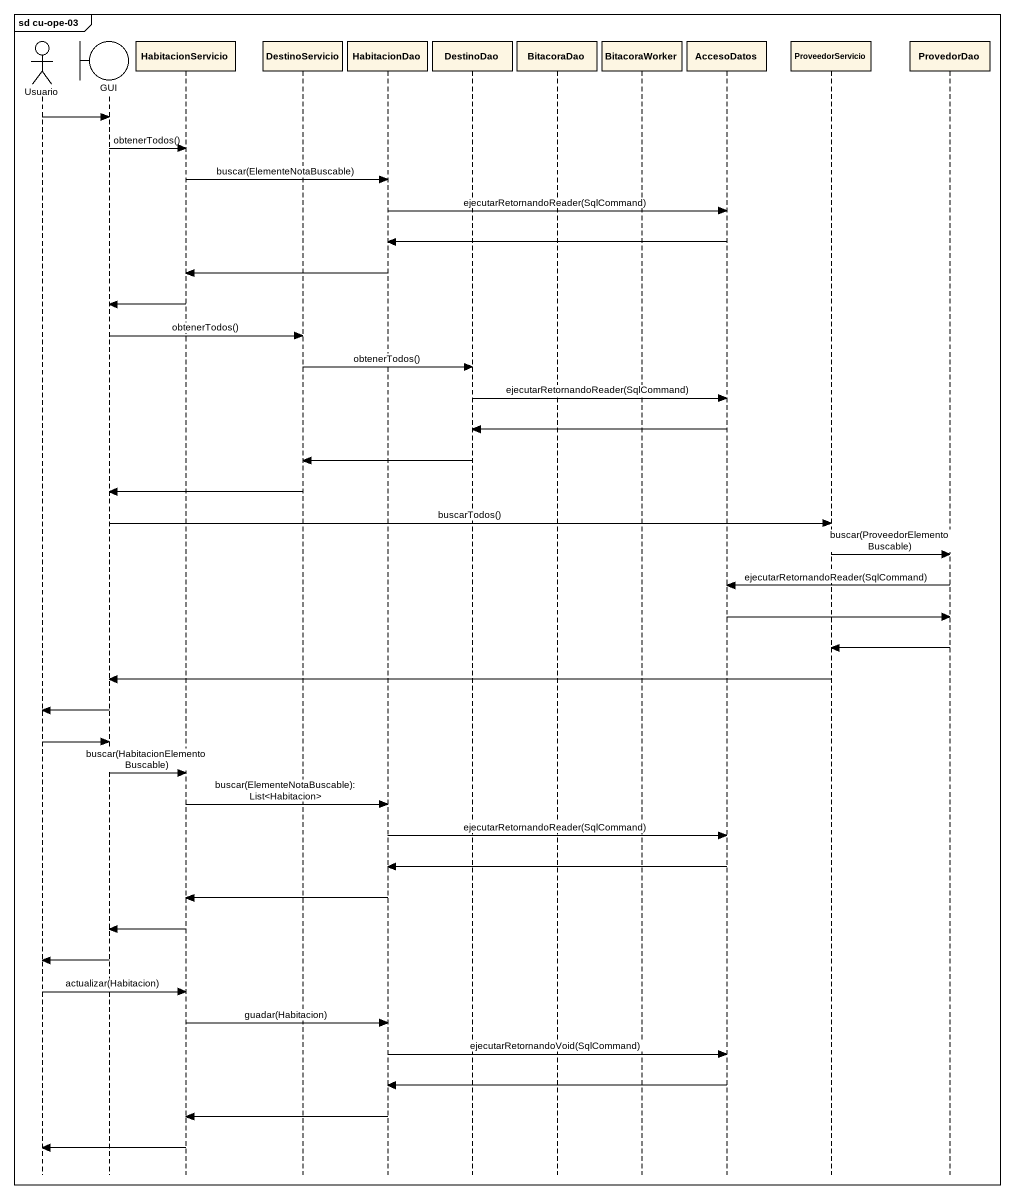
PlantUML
@startuml
mainframe sd cu-ope-03
hide footbox
actor Usuario
boundary GUI
participant HabitacionServicio
participant DestinoServicio
participant HabitacionDao
participant DestinoDao
participant BitacoraDao
participant BitacoraWorker
participant AccesoDatos
participant ProveedorServicio
participant ProvedorDao

Usuario -> GUI
GUI -> HabitacionServicio : obtenerTodos()
HabitacionServicio -> HabitacionDao : buscar(ElementeNotaBuscable)
HabitacionDao -> AccesoDatos : ejecutarRetornandoReader(SqlCommand)
AccesoDatos -> HabitacionDao
HabitacionDao -> HabitacionServicio
HabitacionServicio -> GUI
GUI -> DestinoServicio : obtenerTodos()
DestinoServicio -> DestinoDao : obtenerTodos()
DestinoDao -> AccesoDatos : ejecutarRetornandoReader(SqlCommand)
AccesoDatos -> DestinoDao
DestinoDao -> DestinoServicio
DestinoServicio -> GUI
GUI -> ProveedorServicio : buscarTodos()
ProveedorServicio -> ProvedorDao : buscar(ProveedorElementoBuscable)
ProvedorDao -> AccesoDatos : ejecutarRetornandoReader(SqlCommand)
AccesoDatos -> ProvedorDao
ProvedorDao -> ProveedorServicio
ProveedorServicio -> GUI
GUI -> Usuario
Usuario -> GUI
GUI -> HabitacionServicio : buscar(HabitacionElementoBuscable)
HabitacionServicio -> HabitacionDao : buscar(ElementeNotaBuscable): List<Habitacion>
HabitacionDao -> AccesoDatos : ejecutarRetornandoReader(SqlCommand)
AccesoDatos -> HabitacionDao
HabitacionDao -> HabitacionServicio
HabitacionServicio -> GUI
GUI -> Usuario
Usuario -> HabitacionServicio : actualizar(Habitacion)
HabitacionServicio -> HabitacionDao : guadar(Habitacion)
HabitacionDao -> AccesoDatos : ejecutarRetornandoVoid(SqlCommand)
AccesoDatos -> HabitacionDao
HabitacionDao -> HabitacionServicio
HabitacionServicio -> Usuario
@enduml
